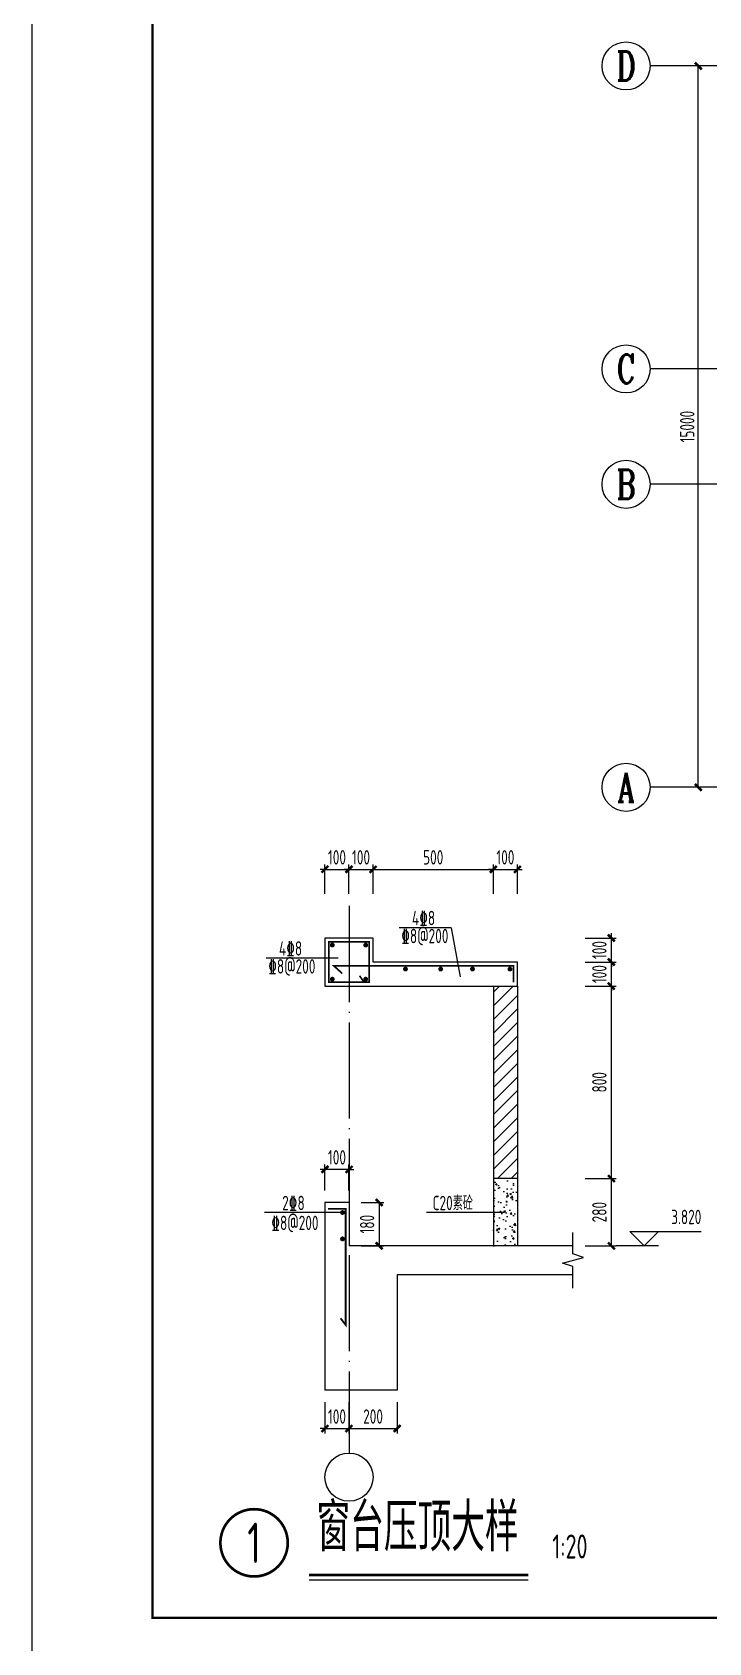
# Model space of a CAD drawing. Extents: x 9732137 to 18866768, y -962146 to 246094.
# Drawn here: x 9777057 to 9791117, y -256224 to -222734 of the extents above; entities that cross this region are included whole.
import ezdxf
from ezdxf.enums import TextEntityAlignment as Align

# ---------------------------------------------------------------- set-up
doc = ezdxf.new("R2010")
doc.units = 0
doc.header["$LTSCALE"] = 1000
doc.linetypes.add('DOTE', pattern=[2.42, 2, -0.2, 0.02, -0.2])
doc.layers.get('0').update_dxf_attribs({"linetype": 'CONTINUOUS'})
doc.layers.get('Defpoints').update_dxf_attribs({"linetype": 'CONTINUOUS'})
for name, color, linetype in [('AXIS', 1, 'DOTE'), ('AXIS_DIM', 3, 'CONTINUOUS'), ('AXIS_NUM', 7, 'CONTINUOUS'), ('BORDER', 7, 'CONTINUOUS'), ('DIM', 3, 'CONTINUOUS'), ('DIM_IDEN', 116, 'CONTINUOUS'), ('HATCH', 254, 'CONTINUOUS'), ('NUM', 7, 'CONTINUOUS'), ('TEXT', 7, 'CONTINUOUS'), ('THIN', 7, 'CONTINUOUS')]:
    doc.layers.add(name, color=color, linetype=linetype)
doc.layers.add('rein', color=6, linetype='ByLayer', lineweight=18)
doc.styles.add('TSSD_Axis', font='Complex.shx', dxfattribs={"width": 0.7, "bigfont": 'hztxt.shx'})
doc.styles.add('TSSD_Dimension', font='Tssdeng.shx', dxfattribs={"width": 0.7, "bigfont": 'hztxt.shx'})
doc.styles.add('TSSD_Label', font='Tssdeng.shx', dxfattribs={"width": 0.7, "bigfont": 'hztxt.shx'})
doc.styles.add('TSSD_Norm', font='Tssdeng.shx', dxfattribs={"width": 0.7, "bigfont": 'hztxt.shx'})
doc.styles.add('TSSD_Num', font='Tssdeng.shx', dxfattribs={"width": 0.7, "bigfont": 'hztxt.shx'})
doc.styles.add('TSSD_Rein', font='Tssdeng.shx', dxfattribs={"width": 0.7, "bigfont": 'hztxt.shx'})
doc.dimstyles.new('TSSD_100_100$0', dxfattribs={"dimtxt": 300, "dimasz": 100, "dimexe": 100, "dimexo": 250, "dimgap": 80, "dimtad": 1, "dimdec": 0, "dimzin": 0, "dimdsep": 46, "dimtxsty": 'TSSD_Dimension', "dimblk1": 'ARCHTICK', "dimblk2": 'ARCHTICK', "dimsah": 1, "dimcen": 0, "dimclrd": 3, "dimclre": 256, "dimclrt": 7, "dimadec": 1, "dimazin": 0, "dimtfac": 1, "dimtdec": 0, "dimtix": 1, "dimtmove": 2, "dimatfit": 3, "dimldrblk": 'ARCHTICK', "dimfxl": 1, "dimtolj": 1, "dimtzin": 0, "dimarcsym": 0})
doc.dimstyles.new('TSSD_20_100', dxfattribs={"dimtxt": 300, "dimasz": 100, "dimexe": 100, "dimexo": 250, "dimgap": 100, "dimtad": 1, "dimdec": 0, "dimlfac": 0.2, "dimzin": 0, "dimdsep": 46, "dimtxsty": 'TSSD_Dimension', "dimblk": 'ARCHTICK', "dimcen": 0, "dimclrt": 7, "dimadec": 0, "dimazin": 0, "dimtfac": 1, "dimtdec": 0, "dimtix": 1, "dimtmove": 2, "dimatfit": 3, "dimldrblk": 'ARCHTICK', "dimfxl": 1, "dimtolj": 1, "dimtzin": 0, "dimarcsym": 0})

# ---------------------------------------------------------------- blocks, each defined once
blk = doc.blocks.new('ts_axno')
at = {"color": 0, "linetype": 'ByBlock', "lineweight": -2}
blk.add_circle((0, 0), 0.5, dxfattribs=at)
at = {"color": 0, "linetype": 'ByBlock', "lineweight": -2, "style": 'TSSD_Axis', "width": 0.7}
blk.add_attdef('A', text='', height=0.6, dxfattribs=at).set_placement((0, 0), align=Align.MIDDLE_CENTER)
blk = doc.blocks.new('_ArchTick')
at = {"color": 0, "linetype": 'ByBlock', "const_width": 0.5}
blk.add_lwpolyline([(-0.71, -0.71), (0.71, 0.71)], dxfattribs=at)
blk = doc.blocks.new('*D53')
at = {"layer": 'AXIS_DIM', "lineweight": -2}
for p, q in [((9793649, -223435), (9790799, -223435)), ((9793649, -238435), (9790799, -238435))]:
    blk.add_line(p, q, dxfattribs=at)
at = {"layer": 'AXIS_DIM', "color": 3, "lineweight": -2}
blk.add_line((9790899, -238435), (9790899, -223435), dxfattribs=at)
at = {"layer": 'Defpoints', "color": 0}
for p in [(9790899, -223435), (9793899, -223435), (9793899, -238435)]:
    blk.add_point(p, dxfattribs=at)
at = {"layer": 'AXIS_DIM', "color": 3, "lineweight": -2, "xscale": 100, "yscale": 100, "zscale": 100}
for p, rotation in [((9790899, -223435), 90), ((9790899, -238435), 270)]:
    blk.add_blockref('_ArchTick', p, dxfattribs=dict(at, rotation=rotation))
at = {"layer": 'AXIS_DIM', "color": 7, "insert": (9790669, -230935), "char_height": 300, "attachment_point": 5, "rotation": 90, "style": 'TSSD_Dimension'}
blk.add_mtext('\\A1;15000', dxfattribs=at)
blk = doc.blocks.new('ts_idx1')
at = {"color": 0, "linetype": 'ByBlock', "lineweight": -2, "const_width": 0.04}
blk.add_lwpolyline([(-0.5, 0, 1), (0.5, 0, 1)], format="xyb", close=True, dxfattribs=at)
at = {"color": 0, "linetype": 'ByBlock', "lineweight": -2, "style": 'TSSD_Num', "width": 0.7}
blk.add_attdef('A', text='', height=0.6, dxfattribs=at).set_placement((0, 0), align=Align.MIDDLE_CENTER)
blk = doc.blocks.new('*D524')
at = {"layer": 'Defpoints', "color": 0}
for p in [(9788295, -246569), (9789093, -246569), (9788295, -247969)]:
    blk.add_point(p, dxfattribs=at)
at = {"layer": 'DIM', "color": 0, "lineweight": -2}
for p, q in [((9788545, -246569), (9789193, -246569)), ((9789093, -247969), (9789093, -246569)), ((9788545, -247969), (9789193, -247969))]:
    blk.add_line(p, q, dxfattribs=at)
at = {"layer": 'DIM', "color": 0, "lineweight": -2, "xscale": 100, "yscale": 100, "zscale": 100}
for p, rotation in [((9789093, -246569), 90), ((9789093, -247969), 270)]:
    blk.add_blockref('_ArchTick', p, dxfattribs=dict(at, rotation=rotation))
at = {"layer": 'DIM', "color": 7, "insert": (9788843, -247269), "char_height": 300, "attachment_point": 5, "rotation": 90, "style": 'TSSD_Dimension'}
blk.add_mtext('\\A1;280', dxfattribs=at)
blk = doc.blocks.new('*D525')
at = {"layer": 'Defpoints', "color": 0}
for p in [(9788295, -242569), (9789093, -242569), (9788295, -246569)]:
    blk.add_point(p, dxfattribs=at)
at = {"layer": 'DIM', "color": 0, "lineweight": -2}
for p, q in [((9788545, -242569), (9789193, -242569)), ((9789093, -246569), (9789093, -242569)), ((9788545, -246569), (9789193, -246569))]:
    blk.add_line(p, q, dxfattribs=at)
at = {"layer": 'DIM', "color": 0, "lineweight": -2, "xscale": 100, "yscale": 100, "zscale": 100}
for p, rotation in [((9789093, -242569), 90), ((9789093, -246569), 270)]:
    blk.add_blockref('_ArchTick', p, dxfattribs=dict(at, rotation=rotation))
at = {"layer": 'DIM', "color": 7, "insert": (9788843, -244569), "char_height": 300, "attachment_point": 5, "rotation": 90, "style": 'TSSD_Dimension'}
blk.add_mtext('\\A1;800', dxfattribs=at)
blk = doc.blocks.new('*D526')
at = {"layer": 'Defpoints', "color": 0}
for p in [(9788295, -242069), (9789093, -242069), (9788295, -242569)]:
    blk.add_point(p, dxfattribs=at)
at = {"layer": 'DIM', "color": 0, "lineweight": -2}
for p, q in [((9788545, -242069), (9789193, -242069)), ((9789093, -242069), (9789093, -241969)), ((9789093, -242569), (9789093, -242069)), ((9788545, -242569), (9789193, -242569)), ((9789093, -242569), (9789093, -242669))]:
    blk.add_line(p, q, dxfattribs=at)
at = {"layer": 'DIM', "color": 0, "lineweight": -2, "xscale": 100, "yscale": 100, "zscale": 100}
for p, rotation in [((9789093, -242069), 270), ((9789093, -242569), 90)]:
    blk.add_blockref('_ArchTick', p, dxfattribs=dict(at, rotation=rotation))
at = {"layer": 'DIM', "color": 7, "insert": (9788843, -242319), "char_height": 300, "attachment_point": 5, "rotation": 90, "style": 'TSSD_Dimension'}
blk.add_mtext('\\A1;100', dxfattribs=at)
blk = doc.blocks.new('*D527')
at = {"layer": 'Defpoints', "color": 0}
for p in [(9788295, -241569), (9789093, -241569), (9788295, -242069)]:
    blk.add_point(p, dxfattribs=at)
at = {"layer": 'DIM', "color": 0, "lineweight": -2}
for p, q in [((9788545, -241569), (9789193, -241569)), ((9789093, -241569), (9789093, -241469)), ((9789093, -242069), (9789093, -241569)), ((9788545, -242069), (9789193, -242069)), ((9789093, -242069), (9789093, -242169))]:
    blk.add_line(p, q, dxfattribs=at)
at = {"layer": 'DIM', "color": 0, "lineweight": -2, "xscale": 100, "yscale": 100, "zscale": 100}
for p, rotation in [((9789093, -241569), 270), ((9789093, -242069), 90)]:
    blk.add_blockref('_ArchTick', p, dxfattribs=dict(at, rotation=rotation))
at = {"layer": 'DIM', "color": 7, "insert": (9788843, -241819), "char_height": 300, "attachment_point": 5, "rotation": 90, "style": 'TSSD_Dimension'}
blk.add_mtext('\\A1;100', dxfattribs=at)
blk = doc.blocks.new('*D528')
at = {"layer": 'Defpoints', "color": 0}
for p in [(9783640, -247069), (9783640, -247969), (9784267, -247969)]:
    blk.add_point(p, dxfattribs=at)
at = {"layer": 'DIM', "color": 0, "lineweight": -2}
for p, q in [((9783890, -247069), (9784367, -247069)), ((9784267, -247069), (9784267, -247969)), ((9783890, -247969), (9784367, -247969))]:
    blk.add_line(p, q, dxfattribs=at)
at = {"layer": 'DIM', "color": 0, "lineweight": -2, "xscale": 100, "yscale": 100, "zscale": 100}
for p, rotation in [((9784267, -247069), 90), ((9784267, -247969), 270)]:
    blk.add_blockref('_ArchTick', p, dxfattribs=dict(at, rotation=rotation))
at = {"layer": 'DIM', "color": 7, "insert": (9784017, -247519), "char_height": 300, "attachment_point": 5, "rotation": 90, "style": 'TSSD_Dimension'}
blk.add_mtext('\\A1;180', dxfattribs=at)
blk = doc.blocks.new('*D529')
at = {"layer": 'Defpoints', "color": 0}
for p in [(9783140, -246380), (9783140, -247069), (9783640, -247069)]:
    blk.add_point(p, dxfattribs=at)
at = {"layer": 'DIM', "color": 0, "lineweight": -2}
for p, q in [((9783140, -246380), (9783040, -246380)), ((9783140, -246819), (9783140, -246280)), ((9783640, -246380), (9783140, -246380)), ((9783640, -246819), (9783640, -246280)), ((9783640, -246380), (9783740, -246380))]:
    blk.add_line(p, q, dxfattribs=at)
at = {"layer": 'DIM', "color": 0, "lineweight": -2, "xscale": 100, "yscale": 100, "zscale": 100}
blk.add_blockref('_ArchTick', (9783140, -246380), dxfattribs=at)
at = {"layer": 'DIM', "color": 0, "lineweight": -2, "xscale": 100, "yscale": 100, "zscale": 100, "rotation": 180}
blk.add_blockref('_ArchTick', (9783640, -246380), dxfattribs=at)
at = {"layer": 'DIM', "color": 7, "insert": (9783390, -246130), "char_height": 300, "attachment_point": 5, "style": 'TSSD_Dimension'}
blk.add_mtext('\\A1;100', dxfattribs=at)
blk = doc.blocks.new('*D530')
at = {"layer": 'Defpoints', "color": 0}
for p in [(9783140, -250969), (9783640, -250969), (9783640, -251769)]:
    blk.add_point(p, dxfattribs=at)
at = {"layer": 'DIM', "color": 0, "lineweight": -2}
for p, q in [((9783140, -251219), (9783140, -251869)), ((9783640, -251219), (9783640, -251869)), ((9783140, -251769), (9783040, -251769)), ((9783140, -251769), (9783640, -251769)), ((9783640, -251769), (9783740, -251769))]:
    blk.add_line(p, q, dxfattribs=at)
at = {"layer": 'DIM', "color": 0, "lineweight": -2, "xscale": 100, "yscale": 100, "zscale": 100}
blk.add_blockref('_ArchTick', (9783140, -251769), dxfattribs=at)
at = {"layer": 'DIM', "color": 0, "lineweight": -2, "xscale": 100, "yscale": 100, "zscale": 100, "rotation": 180}
blk.add_blockref('_ArchTick', (9783640, -251769), dxfattribs=at)
at = {"layer": 'DIM', "color": 7, "insert": (9783390, -251519), "char_height": 300, "attachment_point": 5, "style": 'TSSD_Dimension'}
blk.add_mtext('\\A1;100', dxfattribs=at)
blk = doc.blocks.new('*D531')
at = {"layer": 'Defpoints', "color": 0}
for p in [(9783640, -250969), (9784640, -250969), (9784640, -251769)]:
    blk.add_point(p, dxfattribs=at)
at = {"layer": 'DIM', "color": 0, "lineweight": -2}
for p, q in [((9783640, -251219), (9783640, -251869)), ((9784640, -251219), (9784640, -251869)), ((9783640, -251769), (9784640, -251769))]:
    blk.add_line(p, q, dxfattribs=at)
at = {"layer": 'DIM', "color": 0, "lineweight": -2, "xscale": 100, "yscale": 100, "zscale": 100, "rotation": 180}
blk.add_blockref('_ArchTick', (9783640, -251769), dxfattribs=at)
at = {"layer": 'DIM', "color": 0, "lineweight": -2, "xscale": 100, "yscale": 100, "zscale": 100}
blk.add_blockref('_ArchTick', (9784640, -251769), dxfattribs=at)
at = {"layer": 'DIM', "color": 7, "insert": (9784140, -251519), "char_height": 300, "attachment_point": 5, "style": 'TSSD_Dimension'}
blk.add_mtext('\\A1;200', dxfattribs=at)
blk = doc.blocks.new('*D532')
at = {"layer": 'Defpoints', "color": 0}
for p in [(9783640, -240141), (9783140, -240903), (9783640, -240903)]:
    blk.add_point(p, dxfattribs=at)
at = {"layer": 'DIM', "color": 0, "lineweight": -2}
for p, q in [((9783140, -240653), (9783140, -240041)), ((9783640, -240653), (9783640, -240041)), ((9783140, -240141), (9783040, -240141)), ((9783140, -240141), (9783640, -240141)), ((9783640, -240141), (9783740, -240141))]:
    blk.add_line(p, q, dxfattribs=at)
at = {"layer": 'DIM', "color": 0, "lineweight": -2, "xscale": 100, "yscale": 100, "zscale": 100}
blk.add_blockref('_ArchTick', (9783140, -240141), dxfattribs=at)
at = {"layer": 'DIM', "color": 0, "lineweight": -2, "xscale": 100, "yscale": 100, "zscale": 100, "rotation": 180}
blk.add_blockref('_ArchTick', (9783640, -240141), dxfattribs=at)
at = {"layer": 'DIM', "color": 7, "insert": (9783390, -239891), "char_height": 300, "attachment_point": 5, "style": 'TSSD_Dimension'}
blk.add_mtext('\\A1;100', dxfattribs=at)
blk = doc.blocks.new('*D533')
at = {"layer": 'Defpoints', "color": 0}
for p in [(9784140, -240141), (9783640, -240903), (9784140, -240903)]:
    blk.add_point(p, dxfattribs=at)
at = {"layer": 'DIM', "color": 0, "lineweight": -2}
for p, q in [((9783640, -240653), (9783640, -240041)), ((9784140, -240653), (9784140, -240041)), ((9783640, -240141), (9783540, -240141)), ((9783640, -240141), (9784140, -240141)), ((9784140, -240141), (9784240, -240141))]:
    blk.add_line(p, q, dxfattribs=at)
at = {"layer": 'DIM', "color": 0, "lineweight": -2, "xscale": 100, "yscale": 100, "zscale": 100}
blk.add_blockref('_ArchTick', (9783640, -240141), dxfattribs=at)
at = {"layer": 'DIM', "color": 0, "lineweight": -2, "xscale": 100, "yscale": 100, "zscale": 100, "rotation": 180}
blk.add_blockref('_ArchTick', (9784140, -240141), dxfattribs=at)
at = {"layer": 'DIM', "color": 7, "insert": (9783890, -239891), "char_height": 300, "attachment_point": 5, "style": 'TSSD_Dimension'}
blk.add_mtext('\\A1;100', dxfattribs=at)
blk = doc.blocks.new('*D534')
at = {"layer": 'Defpoints', "color": 0}
for p in [(9786640, -240141), (9784140, -240903), (9786640, -240903)]:
    blk.add_point(p, dxfattribs=at)
at = {"layer": 'DIM', "color": 0, "lineweight": -2}
for p, q in [((9784140, -240653), (9784140, -240041)), ((9786640, -240653), (9786640, -240041)), ((9784140, -240141), (9786640, -240141))]:
    blk.add_line(p, q, dxfattribs=at)
at = {"layer": 'DIM', "color": 0, "lineweight": -2, "xscale": 100, "yscale": 100, "zscale": 100, "rotation": 180}
blk.add_blockref('_ArchTick', (9784140, -240141), dxfattribs=at)
at = {"layer": 'DIM', "color": 0, "lineweight": -2, "xscale": 100, "yscale": 100, "zscale": 100}
blk.add_blockref('_ArchTick', (9786640, -240141), dxfattribs=at)
at = {"layer": 'DIM', "color": 7, "insert": (9785390, -239891), "char_height": 300, "attachment_point": 5, "style": 'TSSD_Dimension'}
blk.add_mtext('\\A1;500', dxfattribs=at)
blk = doc.blocks.new('*D535')
at = {"layer": 'Defpoints', "color": 0}
for p in [(9787140, -240141), (9786640, -240903), (9787140, -240903)]:
    blk.add_point(p, dxfattribs=at)
at = {"layer": 'DIM', "color": 0, "lineweight": -2}
for p, q in [((9786640, -240653), (9786640, -240041)), ((9787140, -240653), (9787140, -240041)), ((9786640, -240141), (9786540, -240141)), ((9786640, -240141), (9787140, -240141)), ((9787140, -240141), (9787240, -240141))]:
    blk.add_line(p, q, dxfattribs=at)
at = {"layer": 'DIM', "color": 0, "lineweight": -2, "xscale": 100, "yscale": 100, "zscale": 100}
blk.add_blockref('_ArchTick', (9786640, -240141), dxfattribs=at)
at = {"layer": 'DIM', "color": 0, "lineweight": -2, "xscale": 100, "yscale": 100, "zscale": 100, "rotation": 180}
blk.add_blockref('_ArchTick', (9787140, -240141), dxfattribs=at)
at = {"layer": 'DIM', "color": 7, "insert": (9786890, -239891), "char_height": 300, "attachment_point": 5, "style": 'TSSD_Dimension'}
blk.add_mtext('\\A1;100', dxfattribs=at)

msp = doc.modelspace()

# ---------------------------------------------------------------- hatches: boundary and pattern name
at = {"layer": 'HATCH'}
h = msp.add_hatch(dxfattribs=at)
h.set_pattern_fill('METAL', color=256, scale=50, style=0)
h.set_pattern_definition([(45, (-209077.62, 89587.72), (-141.4213562, 141.4213562), [])])
h.paths.add_polyline_path([(9787140.1, -242569.3), (9786640.1, -242569.3), (9786640.1, -246569.3), (9787140.1, -246569.3)])
h = msp.add_hatch(dxfattribs=at)
h.set_pattern_fill('CONCRETE', color=256, scale=50, style=0)
h.set_pattern_definition([(50, (-209077.62, 89587.72), (358.630091, -31.3760675), [37.5, -412.5]), (355, (-209077.62, 89587.72), (-69.375667, 376.096067), [30, -330]), (100.4514, (-209047.74, 89585.1), (289.254691, 344.719771), [31.870095, -350.571056]), (46.1842, (-209077.62, 89687.7), (533.620524, -82.759507), [56.25, -618.75]), (96.6356, (-209033.16, 89680.8), (467.331353, 487.058935), [47.805144, -525.8565]), (351.1842, (-209077.6, 89687.7), (467.330973, 487.0593), [45, -495]), (21, (-209027.62, 89662.72), (298.453526, -201.309445), [37.5, -412.5]), (326, (-209027.62, 89662.72), (121.657666, 362.575023), [30, -330]), (71.4514, (-209002.75, 89645.94), (420.111314, 161.265248), [31.870095, -350.571056]), (37.5, (-209077.62, 89587.72), (6.0799277, 166.4469269), [0, -326, 0, -335, 0, -331.25]), (7.5, (-209077.62, 89587.72), (131.5347687, 197.205856), [0, -191, 0, -318.5, 0, -126.25]), (327.5, (-209189.12, 89587.72), (266.911218, -11.2774359), [0, -125, 0, -390, 0, -517.5]), (317.5, (-209239.12, 89587.72), (291.5930847, 50.052491), [0, -162.5, 0, -259, 0, -367.5])])
h.paths.add_polyline_path([(9787140.1, -246569.3), (9786640.1, -246569.3), (9786640.1, -247969.3), (9787140.1, -247969.3)])

# ---------------------------------------------------------------- linework, layer by layer
for p, q in [((9786640.1, -242569.3, 0), (9786640.1, -247969.3, 0)), ((9787140.1, -242569.3, 0), (9787140.1, -247969.3, 0)), ((9787140.1, -246569.3, 0), (9786640.1, -246569.3, 0)), ((9783140.1, -247069.3, 0), (9783140.1, -250969.3, 0)), ((9783640.1, -247069.3, 0), (9783140.1, -247069.3, 0)), ((9783640.1, -247069.3, 0), (9783640.1, -247969.3, 0)), ((9788294.8, -247969.3, 0), (9783640.1, -247969.3, 0)), ((9788294.8, -248569.3, 0), (9784640.1, -248569.3, 0)), ((9784640.1, -248569.3, 0), (9784640.1, -250969.3, 0)), ((9784640.1, -250969.3, 0), (9783140.1, -250969.3, 0))]:
    msp.add_line(p, q)
at = {"elevation": 0}
msp.add_lwpolyline([(9783140.1, -242569.3), (9787140.1, -242569.3), (9787140.1, -242069.3), (9784140.1, -242069.3), (9784140.1, -241569.3), (9783140.1, -241569.3), (9783140.1, -242569.3)], dxfattribs=at)
at = {"layer": 'AXIS', "linetype": 'DOTE'}
msp.add_line((9783640.1, -240902.9, 0), (9783640.1, -252278.9, 0), dxfattribs=at)
at = {"layer": 'AXIS_NUM'}
for p, q in [((9793898.5, -223435.1, 0), (9789898.5, -223435.1, 0)), ((9793898.5, -229735.1, 0), (9789898.5, -229735.1, 0)), ((9793898.5, -232135.1, 0), (9789898.5, -232135.1, 0)), ((9793898.5, -238435.1, 0), (9789898.5, -238435.1, 0))]:
    msp.add_line(p, q, dxfattribs=at)
at = {"layer": 'BORDER'}
msp.add_lwpolyline([(9777056.8, -256706.3), (9777056.8, -214706.3), (9836456.8, -214706.3), (9836456.8, -256706.3)], close=True, dxfattribs=at)
at = {"layer": 'BORDER', "const_width": 50}
msp.add_lwpolyline([(9779556.8, -255706.3), (9779556.8, -215706.3), (9835456.8, -215706.3), (9835456.8, -255706.3)], close=True, dxfattribs=at)
at = {"layer": 'NUM'}
for p, q in [((9789473.8, -247669.3, 0), (9790073.8, -247669.3, 0)), ((9789773.8, -247969.3, 0), (9789473.8, -247669.3, 0)), ((9789773.8, -247969.3, 0), (9790073.8, -247669.3, 0)), ((9790073.8, -247669.3, 0), (9790962.3, -247669.3, 0)), ((9790073.8, -247969.3, 0), (9789192.6, -247969.3, 0))]:
    msp.add_line(p, q, dxfattribs=at)
at = {"layer": 'NUM', "const_width": 50, "elevation": 1.6}
msp.add_lwpolyline([(9782809.1, -254813.5), (9787365, -254813.5)], dxfattribs=at)
at = {"layer": 'NUM', "elevation": 1.6}
msp.add_lwpolyline([(9782809.1, -254913.5), (9787365, -254913.5)], dxfattribs=at)
at = {"layer": 'rein', "const_width": 35, "elevation": 0}
msp.add_lwpolyline([(9783220.1, -242489.3), (9784060.1, -242489.3), (9784060.1, -242149.3), (9784060.1, -242149.3), (9784060.1, -241649.3), (9783220.1, -241649.3)], close=True, dxfattribs=at)
at = {"layer": 'rein', "const_width": 50, "elevation": 0}
for points in [[(9783267.8, -241715, 1), (9783317.8, -241715, 1)], [(9784012.4, -241715, -1), (9783962.4, -241715, -1)], [(9783267.8, -242423.6, -1), (9783317.8, -242423.6, -1)], [(9784012.4, -242423.6, 1), (9783962.4, -242423.6, 1)], [(9784788.6, -242215, 1), (9784838.6, -242215, 1)], [(9785520, -242215, 1), (9785570, -242215, 1)], [(9786181.6, -242215, 1), (9786231.6, -242215, 1)], [(9786960.1, -242215, 1), (9787010.1, -242215, 1)], [(9783479.9, -247276.8, 1), (9783529.9, -247276.8, 1)], [(9783479.9, -247824.6, 1), (9783529.9, -247824.6, 1)]]:
    msp.add_lwpolyline(points, format="xyb", close=True, dxfattribs=at)
at = {"layer": 'rein', "elevation": 0}
for points, const_width in [([(9783502, -242308.2), (9783325.8, -242149.3), (9787060.1, -242149.3), (9787060.1, -242489.3)], 35), ([(9783950.5, -242489.3), (9783860, -242352.9)], 35), ([(9783205.2, -247198.3), (9783205.2, -247198.3), (9783570.2, -247198.3), (9783570.2, -249613.6), (9783570.2, -249613.6), (9783464.2, -249475.8)], 36)]:
    msp.add_lwpolyline(points, dxfattribs=dict(at, const_width=const_width))
at = {"layer": 'TEXT'}
for p, q in [((9783504.9, -247276.8, 0), (9781884.2, -247276.8, 0)), ((9786873.8, -247276.8, 0), (9785253.1, -247276.8, 0))]:
    msp.add_line(p, q, dxfattribs=at)
at = {"layer": 'THIN', "color": 7, "ltscale": 0.5}
for p, q in [((9785763.7, -241356, 0), (9784679.2, -241356, 0)), ((9785763.7, -241356, 0), (9785948.5, -242375.7, 0)), ((9783415, -241988, 0), (9781915.4, -241988, 0))]:
    msp.add_line(p, q, dxfattribs=at)
at = {"layer": 'THIN', "elevation": 0}
msp.add_lwpolyline([(9788294.8, -248849.3), (9788294.8, -248399.3), (9788074.8, -248329.3), (9788514.8, -248209.3), (9788294.8, -248139.3), (9788294.8, -247689.3)], dxfattribs=at)

# ---------------------------------------------------------------- block references
at = {"layer": 'AXIS_NUM'}
ref = msp.add_blockref('ts_axno', (9789398.5, -223435.1, 0), dxfattribs=dict(at, xscale=1000, yscale=1000, zscale=1000))
ref.add_attrib('D', 'D', dxfattribs={"height": 600, "style": 'TSSD_Axis', "width": 0.7}).set_placement((9789398.5, -223435.1, 0), align=Align.MIDDLE_CENTER)
ref = msp.add_blockref('ts_axno', (9789398.5, -229735.1, 0), dxfattribs=dict(at, xscale=1000, yscale=1000, zscale=1000))
ref.add_attrib('C', 'C', dxfattribs={"height": 600, "style": 'TSSD_Axis', "width": 0.7}).set_placement((9789398.5, -229735.1, 0), align=Align.MIDDLE_CENTER)
ref = msp.add_blockref('ts_axno', (9789398.5, -232135.1, 0), dxfattribs=dict(at, xscale=1000, yscale=1000, zscale=1000))
ref.add_attrib('B', 'B', dxfattribs={"height": 600, "style": 'TSSD_Axis', "width": 0.7}).set_placement((9789398.5, -232135.1, 0), align=Align.MIDDLE_CENTER)
ref = msp.add_blockref('ts_axno', (9789398.5, -238435.1, 0), dxfattribs=dict(at, xscale=1000, yscale=1000, zscale=1000))
ref.add_attrib('A', 'A', dxfattribs={"height": 600, "style": 'TSSD_Axis', "width": 0.7}).set_placement((9789398.5, -238435.1, 0), align=Align.MIDDLE_CENTER)
at = {"layer": 'AXIS_NUM', "xscale": 1000, "yscale": 1000, "zscale": 1000, "rotation": 359.9999999999933}
msp.add_blockref('ts_axno', (9783640.1, -252778.9, 0), dxfattribs=at)
at = {"layer": 'DIM_IDEN'}
ref = msp.add_blockref('ts_idx1', (9781667.1, -254145.2, 0), dxfattribs=dict(at, xscale=1399.999972000718, yscale=1399.999972000136, zscale=1399.999972000001))
ref.add_attrib('1', '1', dxfattribs={"layer": 'THIN', "height": 840, "style": 'TSSD_Num', "width": 0.7}).set_placement((9781667.1, -254145.2, 44574.4), align=Align.MIDDLE_CENTER)

# ---------------------------------------------------------------- texts
at = {"layer": 'NUM', "color": 1, "style": 'TSSD_Label', "width": 0.7}
msp.add_text('3.820', height=300, dxfattribs=at).set_placement((9790962.3, -247609.3, 0), align=Align.BOTTOM_RIGHT)
at = {"layer": 'NUM', "style": 'TSSD_Norm', "width": 0.7}
for s, height, p in [('窗台压顶大样', 1000, (9782965, -254621.4, 0)), ('1:20', 500, (9787865, -254621.4, 0))]:
    msp.add_text(s, height=height, dxfattribs=at).set_placement(p, align=Align.BOTTOM_LEFT)
at = {"layer": 'TEXT', "color": 7, "style": 'TSSD_Rein', "width": 0.7}
for s, p in [('4%%1328', (9784948.5, -241303.9, 0)), ('%%1328@200', (9784725.5, -241677.1, 0)), ('4%%1328', (9782184.8, -241935.8, 0)), ('%%1328@200', (9781961.7, -242309.1, 0))]:
    msp.add_text(s, height=300, rotation=360, dxfattribs=at).set_placement(p)
at = {"layer": 'TEXT', "style": 'TSSD_Rein', "width": 0.7}
for s, p in [('2%%1328', (9782251.9, -247228.8, 0)), ('C20素砼', (9785377.7, -247228.8, 0)), ('%%1328@200', (9782025.9, -247643, 0))]:
    msp.add_text(s, height=300, dxfattribs=at).set_placement(p)

# ---------------------------------------------------------------- dimensions: what is measured, and where the dimension line sits
at = {"layer": 'AXIS_DIM'}
dim = msp.add_linear_dim(base=(9790898.5, -223435.1, 0), p1=(9793898.5, -238435.1, 0), p2=(9793898.5, -223435.1, 0), angle=90, dimstyle='TSSD_100_100$0', dxfattribs=at)
dim.commit()
dim.dimension.update_dxf_attribs({"geometry": '*D53', "text_midpoint": (9790668.5, -230935.1, 0)})
at = {"layer": 'DIM'}
for base, p1, p2, picture, middle in [((9783640.1, -240140.9, 0), (9783140.1, -240902.9, 0), (9783640.1, -240902.9, 0), '*D532', (9783390.1, -239890.9, 0)), ((9784140.1, -240140.9, 0), (9783640.1, -240902.9, 0), (9784140.1, -240902.9, 0), '*D533', (9783890.1, -239890.9, 0)), ((9786640.1, -240140.9, 0), (9784140.1, -240902.9, 0), (9786640.1, -240902.9, 0), '*D534', (9785390.1, -239890.9, 0)), ((9787140.1, -240140.9, 0), (9786640.1, -240902.9, 0), (9787140.1, -240902.9, 0), '*D535', (9786890.1, -239890.9, 0)), ((9783140.1, -246380.4, 0), (9783640.1, -247069.3, 0), (9783140.1, -247069.3, 0), '*D529', (9783390.1, -246130.4, 0)), ((9783640.1, -251769.3, 0), (9783140.1, -250969.3, 0), (9783640.1, -250969.3, 0), '*D530', (9783390.1, -251519.3, 0)), ((9784640.1, -251769.3, 0), (9783640.1, -250969.3, 0), (9784640.1, -250969.3, 0), '*D531', (9784140.1, -251519.3, 0))]:
    dim = msp.add_linear_dim(base=base, p1=p1, p2=p2, dimstyle='TSSD_20_100', dxfattribs=at)
    dim.commit()
    dim.dimension.update_dxf_attribs({"geometry": picture, "text_midpoint": middle})
for base, p1, p2, picture, middle in [((9789092.6, -241569.3, 0), (9788294.8, -242069.3, 0), (9788294.8, -241569.3, 0), '*D527', (9788842.6, -241819.3, 0)), ((9789092.6, -242069.3, 0), (9788294.8, -242569.3, 0), (9788294.8, -242069.3, 0), '*D526', (9788842.6, -242319.3, 0)), ((9789092.6, -242569.3, 0), (9788294.8, -246569.3, 0), (9788294.8, -242569.3, 0), '*D525', (9788842.6, -244569.3, 0)), ((9789092.6, -246569.3, 0), (9788294.8, -247969.3, 0), (9788294.8, -246569.3, 0), '*D524', (9788842.6, -247269.3, 0)), ((9784267.5, -247969.3, 0), (9783640.1, -247069.3, 0), (9783640.1, -247969.3, 0), '*D528', (9784017.5, -247519.3, 0))]:
    dim = msp.add_linear_dim(base=base, p1=p1, p2=p2, angle=90, dimstyle='TSSD_20_100', dxfattribs=at)
    dim.commit()
    dim.dimension.update_dxf_attribs({"geometry": picture, "text_midpoint": middle})

doc.saveas('drawing.dxf')
